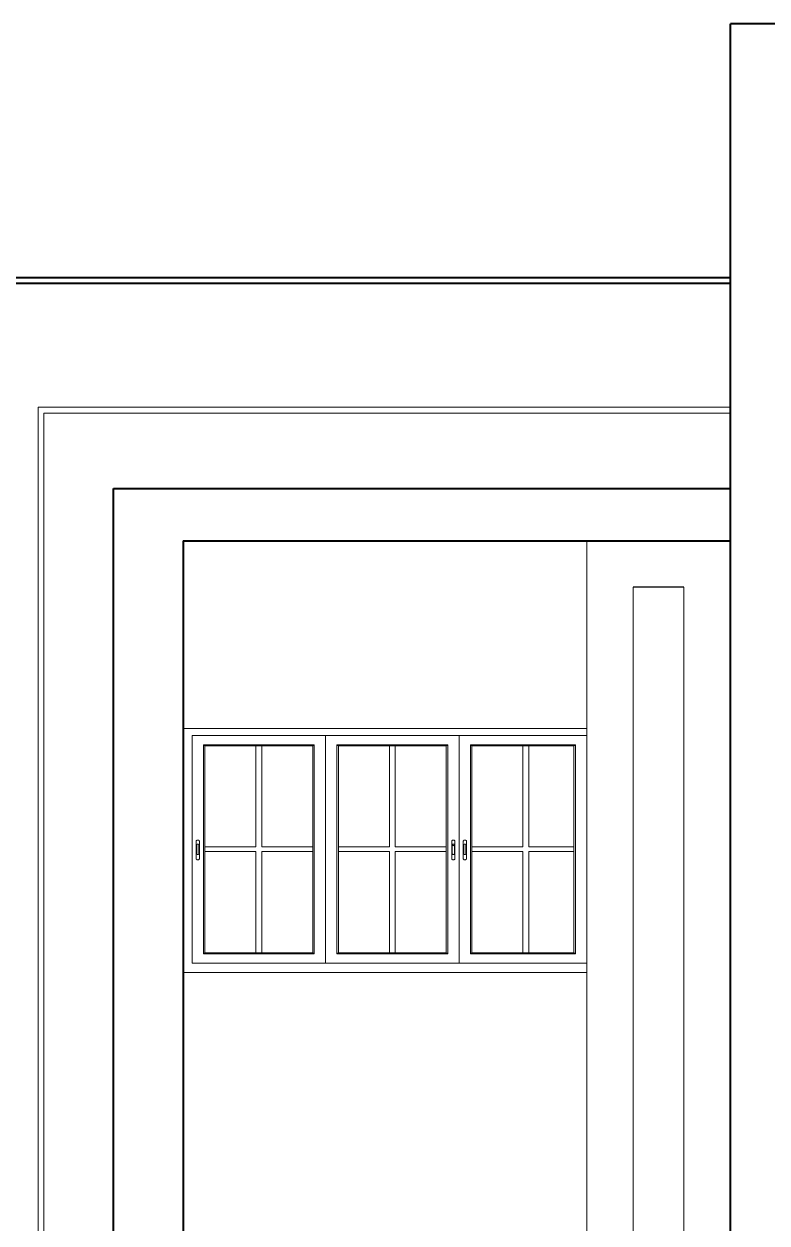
# Model space of a CAD drawing. Header units: inches. Extents: x 137851 to 141026, y -21374 to -19129.
# Drawn here: x 139412.5 to 139540.5, y -20946.2 to -20739.7 of the extents above; entities that cross this region are included whole.
import ezdxf

# ---------------------------------------------------------------- set-up
doc = ezdxf.new("R2010")
doc.units = ezdxf.units.IN
doc.header["$LTSCALE"] = 0.5
doc.header["$MEASUREMENT"] = 0
for name, color, linetype, lineweight in [('DIM 1-100', 4, 'Continuous', 13), ('HACTH', 253, 'Continuous', 9), ('wall', 1, 'Continuous', 40), ('wall light', 6, 'Continuous', 25), ('window', 4, 'Continuous', 13)]:
    doc.layers.add(name, color=color, linetype=linetype, lineweight=lineweight)

msp = doc.modelspace()

# ---------------------------------------------------------------- linework, layer by layer
at = {"layer": 'DIM 1-100'}
msp.add_line((139439.94, -20861.06), (139509.44, -20861.06), dxfattribs=at)
at = {"layer": 'HACTH'}
for p, q in [((139414.94, -20805.73), (139534.19, -20805.73)), ((139414.94, -20805.73), (139414.94, -21068.73)), ((139415.94, -20806.73), (139415.94, -21068.73)), ((139534.19, -20806.73), (139415.94, -20806.73)), ((139509.44, -21059.73), (139509.44, -20828.73)), ((139517.44, -20836.73), (139517.44, -21059.73)), ((139526.19, -21059.73), (139526.19, -20836.73))]:
    msp.add_line(p, q, dxfattribs=at)
at = {"layer": 'wall'}
for p, q in [((139672.44, -20739.73), (139534.19, -20739.73)), ((139534.19, -21068.73), (139534.19, -20739.73)), ((139378.19, -20783.37), (139534.19, -20783.37)), ((139378.19, -20784.37), (139534.19, -20784.37)), ((139427.94, -20819.73), (139534.19, -20819.73)), ((139427.94, -21068.73), (139427.94, -20819.73)), ((139439.94, -20828.73), (139534.19, -20828.73)), ((139439.94, -20828.73), (139439.94, -21059.73))]:
    msp.add_line(p, q, dxfattribs=at)
at = {"layer": 'wall light'}
msp.add_line((139526.19, -20836.73), (139517.44, -20836.73), dxfattribs=at)
at = {"layer": 'window'}
for p, q in [((139439.94, -20903.06), (139439.94, -20861.06)), ((139441.44, -20901.48), (139441.44, -20862.25)), ((139509.44, -20862.25), (139441.44, -20862.25)), ((139464.44, -20862.25), (139464.44, -20901.48)), ((139487.44, -20862.25), (139487.44, -20901.48)), ((139509.44, -20862.25), (139509.44, -20901.48)), ((139443.41, -20899.88), (139443.41, -20863.85)), ((139443.41, -20863.85), (139462.48, -20863.85)), ((139443.65, -20864.05), (139443.41, -20863.85)), ((139443.65, -20899.68), (139443.65, -20864.05)), ((139462.24, -20864.05), (139443.65, -20864.05)), ((139452.45, -20864.05), (139452.45, -20881.47)), ((139453.44, -20864.05), (139453.44, -20881.47)), ((139462.24, -20864.05), (139462.48, -20863.85)), ((139462.24, -20864.05), (139462.24, -20899.68)), ((139462.48, -20863.85), (139462.48, -20899.88)), ((139485.48, -20863.85), (139466.41, -20863.85)), ((139466.41, -20863.85), (139466.41, -20899.88)), ((139466.65, -20864.05), (139466.41, -20863.85)), ((139466.65, -20864.05), (139466.65, -20899.68)), ((139466.65, -20864.05), (139485.24, -20864.05)), ((139475.45, -20864.05), (139475.45, -20881.47)), ((139476.44, -20864.05), (139476.44, -20881.47)), ((139485.24, -20864.05), (139485.48, -20863.85)), ((139485.24, -20899.68), (139485.24, -20864.05)), ((139485.48, -20899.88), (139485.48, -20863.85)), ((139489.41, -20899.88), (139489.41, -20863.85)), ((139489.41, -20863.85), (139507.48, -20863.85)), ((139489.65, -20864.05), (139489.41, -20863.85)), ((139489.65, -20899.68), (139489.65, -20864.05)), ((139507.24, -20864.05), (139489.65, -20864.05)), ((139498.45, -20864.05), (139498.45, -20881.47)), ((139499.44, -20864.05), (139499.44, -20881.47)), ((139507.24, -20864.05), (139507.48, -20863.85)), ((139507.24, -20864.05), (139507.24, -20899.68)), ((139507.48, -20863.85), (139507.48, -20899.88)), ((139442.17, -20880.44), (139442.18, -20880.41)), ((139442.17, -20880.47), (139442.18, -20880.41)), ((139442.17, -20880.47), (139442.17, -20880.44)), ((139442.17, -20883.49), (139442.17, -20880.47)), ((139442.18, -20880.41), (139442.2, -20880.38)), ((139442.2, -20880.38), (139442.22, -20880.36)), ((139442.25, -20880.33), (139442.22, -20880.36)), ((139442.28, -20880.31), (139442.25, -20880.33)), ((139442.27, -20881.07), (139442.26, -20881.09)), ((139442.26, -20881.09), (139442.26, -20881.11)), ((139442.26, -20881.11), (139442.26, -20882.63)), ((139442.28, -20881.05), (139442.27, -20881.07)), ((139442.28, -20880.31), (139442.32, -20880.3)), ((139442.29, -20881.03), (139442.28, -20881.05)), ((139442.31, -20881.02), (139442.29, -20881.03)), ((139442.33, -20881), (139442.31, -20881.02)), ((139442.36, -20880.29), (139442.32, -20880.3)), ((139442.36, -20880.99), (139442.33, -20881)), ((139442.4, -20880.28), (139442.36, -20880.29)), ((139442.38, -20880.99), (139442.36, -20880.99)), ((139442.41, -20880.98), (139442.38, -20880.99)), ((139442.44, -20880.28), (139442.4, -20880.28)), ((139442.44, -20880.98), (139442.41, -20880.98)), ((139442.48, -20880.28), (139442.44, -20880.28)), ((139442.47, -20880.98), (139442.44, -20880.98)), ((139442.5, -20880.99), (139442.47, -20880.98)), ((139442.48, -20880.28), (139442.52, -20880.29)), ((139442.52, -20880.99), (139442.5, -20880.99)), ((139442.52, -20880.29), (139442.56, -20880.3)), ((139442.55, -20881), (139442.52, -20880.99)), ((139442.57, -20881.02), (139442.55, -20881)), ((139442.56, -20880.3), (139442.6, -20880.31)), ((139442.59, -20881.03), (139442.57, -20881.02)), ((139442.6, -20881.05), (139442.59, -20881.03)), ((139442.6, -20880.31), (139442.63, -20880.33)), ((139442.61, -20881.07), (139442.6, -20881.05)), ((139442.62, -20881.09), (139442.61, -20881.07)), ((139442.62, -20881.11), (139442.62, -20881.09)), ((139442.62, -20882.63), (139442.62, -20881.11)), ((139442.63, -20880.33), (139442.66, -20880.36)), ((139442.68, -20880.38), (139442.66, -20880.36)), ((139442.7, -20880.41), (139442.68, -20880.38)), ((139442.71, -20880.44), (139442.7, -20880.41)), ((139442.71, -20880.44), (139442.71, -20880.47)), ((139442.71, -20880.47), (139442.71, -20883.49)), ((139486.19, -20880.41), (139486.18, -20880.44)), ((139486.18, -20880.44), (139486.18, -20880.47)), ((139486.18, -20880.47), (139486.18, -20883.49)), ((139486.21, -20880.38), (139486.19, -20880.41)), ((139486.23, -20880.36), (139486.21, -20880.38)), ((139486.26, -20880.33), (139486.23, -20880.36)), ((139486.29, -20880.31), (139486.26, -20880.33)), ((139486.27, -20881.09), (139486.28, -20881.07)), ((139486.27, -20881.11), (139486.27, -20881.09)), ((139486.27, -20881.33), (139486.27, -20881.11)), ((139486.28, -20881.07), (139486.29, -20881.05)), ((139486.28, -20881.29), (139486.29, -20881.27)), ((139486.33, -20880.3), (139486.29, -20880.31)), ((139486.29, -20881.05), (139486.3, -20881.03)), ((139486.29, -20881.27), (139486.3, -20881.25)), ((139486.3, -20881.03), (139486.32, -20881.02)), ((139486.3, -20881.25), (139486.32, -20881.24)), ((139486.32, -20881.02), (139486.34, -20881)), ((139486.32, -20881.24), (139486.34, -20881.23)), ((139486.37, -20880.29), (139486.33, -20880.3)), ((139486.34, -20881), (139486.37, -20880.99)), ((139486.34, -20881.23), (139486.37, -20881.21)), ((139486.41, -20880.28), (139486.37, -20880.29)), ((139486.37, -20880.99), (139486.39, -20880.99)), ((139486.37, -20881.21), (139486.39, -20881.21)), ((139486.39, -20880.99), (139486.42, -20880.98)), ((139486.39, -20881.21), (139486.42, -20881.2)), ((139486.45, -20880.28), (139486.41, -20880.28)), ((139486.42, -20880.98), (139486.45, -20880.98)), ((139486.42, -20881.2), (139486.45, -20881.2)), ((139486.49, -20880.28), (139486.45, -20880.28)), ((139486.45, -20880.98), (139486.48, -20880.98)), ((139486.45, -20881.2), (139486.48, -20881.2)), ((139486.48, -20880.98), (139486.51, -20880.99)), ((139486.48, -20881.2), (139486.51, -20881.21)), ((139486.53, -20880.29), (139486.49, -20880.28)), ((139486.51, -20880.99), (139486.53, -20880.99)), ((139486.51, -20881.21), (139486.53, -20881.21)), ((139486.57, -20880.3), (139486.53, -20880.29)), ((139486.53, -20880.99), (139486.56, -20881)), ((139486.53, -20881.21), (139486.56, -20881.23)), ((139486.56, -20881), (139486.58, -20881.02)), ((139486.56, -20881.23), (139486.58, -20881.24)), ((139486.61, -20880.31), (139486.57, -20880.3)), ((139486.58, -20881.02), (139486.6, -20881.03)), ((139486.58, -20881.24), (139486.6, -20881.25)), ((139486.6, -20881.03), (139486.61, -20881.05)), ((139486.6, -20881.25), (139486.61, -20881.27)), ((139486.64, -20880.33), (139486.61, -20880.31)), ((139486.61, -20881.05), (139486.62, -20881.07)), ((139486.61, -20881.27), (139486.62, -20881.29)), ((139486.62, -20881.07), (139486.63, -20881.09)), ((139486.63, -20881.09), (139486.63, -20881.11)), ((139486.63, -20882.63), (139486.63, -20881.11)), ((139486.67, -20880.36), (139486.64, -20880.33)), ((139486.69, -20880.38), (139486.67, -20880.36)), ((139486.71, -20880.41), (139486.69, -20880.38)), ((139486.72, -20880.44), (139486.71, -20880.41)), ((139486.72, -20880.47), (139486.71, -20880.41)), ((139486.72, -20880.47), (139486.72, -20880.44)), ((139486.72, -20883.49), (139486.72, -20880.47)), ((139488.17, -20880.44), (139488.18, -20880.41)), ((139488.17, -20880.47), (139488.18, -20880.41)), ((139488.17, -20880.47), (139488.17, -20880.44)), ((139488.17, -20883.49), (139488.17, -20880.47)), ((139488.18, -20880.41), (139488.2, -20880.38)), ((139488.2, -20880.38), (139488.22, -20880.36)), ((139488.25, -20880.33), (139488.22, -20880.36)), ((139488.28, -20880.31), (139488.25, -20880.33)), ((139488.27, -20881.07), (139488.26, -20881.09)), ((139488.26, -20881.09), (139488.26, -20881.11)), ((139488.26, -20881.11), (139488.26, -20882.63)), ((139488.28, -20881.05), (139488.27, -20881.07)), ((139488.28, -20880.31), (139488.32, -20880.3)), ((139488.29, -20881.03), (139488.28, -20881.05)), ((139488.31, -20881.02), (139488.29, -20881.03)), ((139488.33, -20881), (139488.31, -20881.02)), ((139488.36, -20880.29), (139488.32, -20880.3)), ((139488.36, -20880.99), (139488.33, -20881)), ((139488.4, -20880.28), (139488.36, -20880.29)), ((139488.38, -20880.99), (139488.36, -20880.99)), ((139488.41, -20880.98), (139488.38, -20880.99)), ((139488.44, -20880.28), (139488.4, -20880.28)), ((139488.44, -20880.98), (139488.41, -20880.98)), ((139488.48, -20880.28), (139488.44, -20880.28)), ((139488.47, -20880.98), (139488.44, -20880.98)), ((139488.5, -20880.99), (139488.47, -20880.98)), ((139488.48, -20880.28), (139488.52, -20880.29)), ((139488.52, -20880.99), (139488.5, -20880.99)), ((139488.52, -20880.29), (139488.56, -20880.3)), ((139488.55, -20881), (139488.52, -20880.99)), ((139488.57, -20881.02), (139488.55, -20881)), ((139488.56, -20880.3), (139488.6, -20880.31)), ((139488.59, -20881.03), (139488.57, -20881.02)), ((139488.6, -20881.05), (139488.59, -20881.03)), ((139488.6, -20880.31), (139488.63, -20880.33)), ((139488.61, -20881.07), (139488.6, -20881.05)), ((139488.62, -20881.09), (139488.61, -20881.07)), ((139488.62, -20881.11), (139488.62, -20881.09)), ((139488.62, -20882.63), (139488.62, -20881.11)), ((139488.63, -20880.33), (139488.66, -20880.36)), ((139488.68, -20880.38), (139488.66, -20880.36)), ((139488.7, -20880.41), (139488.68, -20880.38)), ((139488.71, -20880.44), (139488.7, -20880.41)), ((139488.71, -20880.44), (139488.71, -20880.47)), ((139488.71, -20880.47), (139488.71, -20883.49)), ((139442.26, -20882.65), (139442.26, -20882.63)), ((139442.27, -20882.67), (139442.26, -20882.65)), ((139442.28, -20882.69), (139442.27, -20882.67)), ((139442.29, -20882.71), (139442.28, -20882.69)), ((139442.31, -20882.72), (139442.29, -20882.71)), ((139442.33, -20882.74), (139442.31, -20882.72)), ((139442.36, -20882.75), (139442.33, -20882.74)), ((139442.38, -20882.75), (139442.36, -20882.75)), ((139442.41, -20882.76), (139442.38, -20882.75)), ((139442.44, -20882.76), (139442.41, -20882.76)), ((139442.47, -20882.76), (139442.44, -20882.76)), ((139442.5, -20882.75), (139442.47, -20882.76)), ((139442.52, -20882.75), (139442.5, -20882.75)), ((139442.55, -20882.74), (139442.52, -20882.75)), ((139442.57, -20882.72), (139442.55, -20882.74)), ((139442.59, -20882.71), (139442.57, -20882.72)), ((139442.6, -20882.69), (139442.59, -20882.71)), ((139442.61, -20882.67), (139442.6, -20882.69)), ((139442.62, -20882.65), (139442.61, -20882.67)), ((139442.62, -20882.63), (139442.62, -20882.65)), ((139443.65, -20881.47), (139452.45, -20881.47)), ((139443.65, -20882.27), (139452.45, -20882.27)), ((139452.45, -20882.27), (139452.45, -20899.68)), ((139453.44, -20881.47), (139462.24, -20881.47)), ((139453.44, -20882.27), (139462.24, -20882.27)), ((139453.44, -20882.27), (139453.44, -20899.68)), ((139475.45, -20881.47), (139466.65, -20881.47)), ((139475.45, -20882.27), (139466.65, -20882.27)), ((139475.45, -20882.27), (139475.45, -20899.68)), ((139485.24, -20881.47), (139476.44, -20881.47)), ((139476.44, -20882.27), (139476.44, -20899.68)), ((139485.24, -20882.27), (139476.44, -20882.27)), ((139486.27, -20881.31), (139486.28, -20881.29)), ((139486.27, -20881.33), (139486.27, -20881.31)), ((139486.27, -20882.63), (139486.27, -20881.33)), ((139486.27, -20882.63), (139486.27, -20882.65)), ((139486.27, -20882.65), (139486.28, -20882.67)), ((139486.28, -20882.67), (139486.29, -20882.69)), ((139486.29, -20882.69), (139486.3, -20882.71)), ((139486.3, -20882.71), (139486.32, -20882.72)), ((139486.32, -20882.72), (139486.34, -20882.74)), ((139486.34, -20882.74), (139486.37, -20882.75)), ((139486.37, -20882.75), (139486.39, -20882.75)), ((139486.39, -20882.75), (139486.42, -20882.76)), ((139486.42, -20882.76), (139486.45, -20882.76)), ((139486.45, -20882.76), (139486.48, -20882.76)), ((139486.48, -20882.76), (139486.51, -20882.75)), ((139486.51, -20882.75), (139486.53, -20882.75)), ((139486.53, -20882.75), (139486.56, -20882.74)), ((139486.56, -20882.74), (139486.58, -20882.72)), ((139486.58, -20882.72), (139486.6, -20882.71)), ((139486.6, -20882.71), (139486.61, -20882.69)), ((139486.61, -20882.69), (139486.62, -20882.67)), ((139486.62, -20881.29), (139486.63, -20881.31)), ((139486.62, -20882.67), (139486.63, -20882.65)), ((139486.63, -20881.31), (139486.63, -20881.33)), ((139486.63, -20882.65), (139486.63, -20882.63)), ((139488.26, -20882.65), (139488.26, -20882.63)), ((139488.27, -20882.67), (139488.26, -20882.65)), ((139488.28, -20882.69), (139488.27, -20882.67)), ((139488.29, -20882.71), (139488.28, -20882.69)), ((139488.31, -20882.72), (139488.29, -20882.71)), ((139488.33, -20882.74), (139488.31, -20882.72)), ((139488.36, -20882.75), (139488.33, -20882.74)), ((139488.38, -20882.75), (139488.36, -20882.75)), ((139488.41, -20882.76), (139488.38, -20882.75)), ((139488.44, -20882.76), (139488.41, -20882.76)), ((139488.47, -20882.76), (139488.44, -20882.76)), ((139488.5, -20882.75), (139488.47, -20882.76)), ((139488.52, -20882.75), (139488.5, -20882.75)), ((139488.55, -20882.74), (139488.52, -20882.75)), ((139488.57, -20882.72), (139488.55, -20882.74)), ((139488.59, -20882.71), (139488.57, -20882.72)), ((139488.6, -20882.69), (139488.59, -20882.71)), ((139488.61, -20882.67), (139488.6, -20882.69)), ((139488.62, -20882.65), (139488.61, -20882.67)), ((139488.62, -20882.63), (139488.62, -20882.65)), ((139489.65, -20881.47), (139498.45, -20881.47)), ((139489.65, -20882.27), (139498.45, -20882.27)), ((139498.45, -20882.27), (139498.45, -20899.68)), ((139499.44, -20881.47), (139507.24, -20881.47)), ((139499.44, -20882.27), (139507.24, -20882.27)), ((139499.44, -20882.27), (139499.44, -20899.68)), ((139442.17, -20883.52), (139442.17, -20883.49)), ((139442.18, -20883.55), (139442.17, -20883.52)), ((139442.18, -20883.55), (139442.2, -20883.58)), ((139442.2, -20883.58), (139442.22, -20883.6)), ((139442.22, -20883.6), (139442.25, -20883.63)), ((139442.28, -20883.65), (139442.25, -20883.63)), ((139442.32, -20883.66), (139442.28, -20883.65)), ((139442.32, -20883.66), (139442.36, -20883.67)), ((139442.4, -20883.68), (139442.36, -20883.67)), ((139442.44, -20883.68), (139442.4, -20883.68)), ((139442.44, -20883.68), (139442.48, -20883.68)), ((139442.48, -20883.68), (139442.52, -20883.67)), ((139442.56, -20883.66), (139442.52, -20883.67)), ((139442.6, -20883.65), (139442.56, -20883.66)), ((139442.6, -20883.65), (139442.63, -20883.63)), ((139442.63, -20883.63), (139442.66, -20883.6)), ((139442.66, -20883.6), (139442.68, -20883.58)), ((139442.7, -20883.55), (139442.68, -20883.58)), ((139442.71, -20883.49), (139442.7, -20883.55)), ((139442.71, -20883.52), (139442.7, -20883.55)), ((139442.71, -20883.52), (139442.71, -20883.49)), ((139486.18, -20883.52), (139486.18, -20883.49)), ((139486.18, -20883.49), (139486.19, -20883.55)), ((139486.18, -20883.52), (139486.19, -20883.55)), ((139486.19, -20883.55), (139486.21, -20883.58)), ((139486.21, -20883.58), (139486.23, -20883.6)), ((139486.23, -20883.6), (139486.26, -20883.63)), ((139486.26, -20883.63), (139486.29, -20883.65)), ((139486.29, -20883.65), (139486.33, -20883.66)), ((139486.33, -20883.66), (139486.37, -20883.67)), ((139486.37, -20883.67), (139486.41, -20883.68)), ((139486.41, -20883.68), (139486.45, -20883.68)), ((139486.45, -20883.68), (139486.49, -20883.68)), ((139486.49, -20883.68), (139486.53, -20883.67)), ((139486.53, -20883.67), (139486.57, -20883.66)), ((139486.57, -20883.66), (139486.61, -20883.65)), ((139486.61, -20883.65), (139486.64, -20883.63)), ((139486.64, -20883.63), (139486.67, -20883.6)), ((139486.67, -20883.6), (139486.69, -20883.58)), ((139486.69, -20883.58), (139486.71, -20883.55)), ((139486.71, -20883.55), (139486.72, -20883.52)), ((139486.72, -20883.52), (139486.72, -20883.49)), ((139488.17, -20883.52), (139488.17, -20883.49)), ((139488.18, -20883.55), (139488.17, -20883.52)), ((139488.18, -20883.55), (139488.2, -20883.58)), ((139488.2, -20883.58), (139488.22, -20883.6)), ((139488.22, -20883.6), (139488.25, -20883.63)), ((139488.28, -20883.65), (139488.25, -20883.63)), ((139488.32, -20883.66), (139488.28, -20883.65)), ((139488.32, -20883.66), (139488.36, -20883.67)), ((139488.4, -20883.68), (139488.36, -20883.67)), ((139488.44, -20883.68), (139488.4, -20883.68)), ((139488.44, -20883.68), (139488.48, -20883.68)), ((139488.48, -20883.68), (139488.52, -20883.67)), ((139488.56, -20883.66), (139488.52, -20883.67)), ((139488.6, -20883.65), (139488.56, -20883.66)), ((139488.6, -20883.65), (139488.63, -20883.63)), ((139488.63, -20883.63), (139488.66, -20883.6)), ((139488.66, -20883.6), (139488.68, -20883.58)), ((139488.7, -20883.55), (139488.68, -20883.58)), ((139488.71, -20883.49), (139488.7, -20883.55)), ((139488.71, -20883.52), (139488.7, -20883.55)), ((139488.71, -20883.52), (139488.71, -20883.49)), ((139443.41, -20899.88), (139443.65, -20899.68)), ((139462.24, -20899.68), (139443.65, -20899.68)), ((139462.24, -20899.68), (139462.48, -20899.88)), ((139466.65, -20899.68), (139466.41, -20899.88)), ((139466.65, -20899.68), (139485.24, -20899.68)), ((139485.48, -20899.88), (139485.24, -20899.68)), ((139489.41, -20899.88), (139489.65, -20899.68)), ((139507.24, -20899.68), (139489.65, -20899.68)), ((139507.24, -20899.68), (139507.48, -20899.88)), ((139441.44, -20901.48), (139464.44, -20901.48)), ((139462.48, -20899.88), (139443.41, -20899.88)), ((139487.44, -20901.48), (139464.44, -20901.48)), ((139466.41, -20899.88), (139485.48, -20899.88)), ((139487.44, -20901.48), (139509.44, -20901.48)), ((139507.48, -20899.88), (139489.41, -20899.88)), ((139509.44, -20903.06), (139439.94, -20903.06))]:
    msp.add_line(p, q, dxfattribs=at)

doc.saveas('drawing.dxf')
